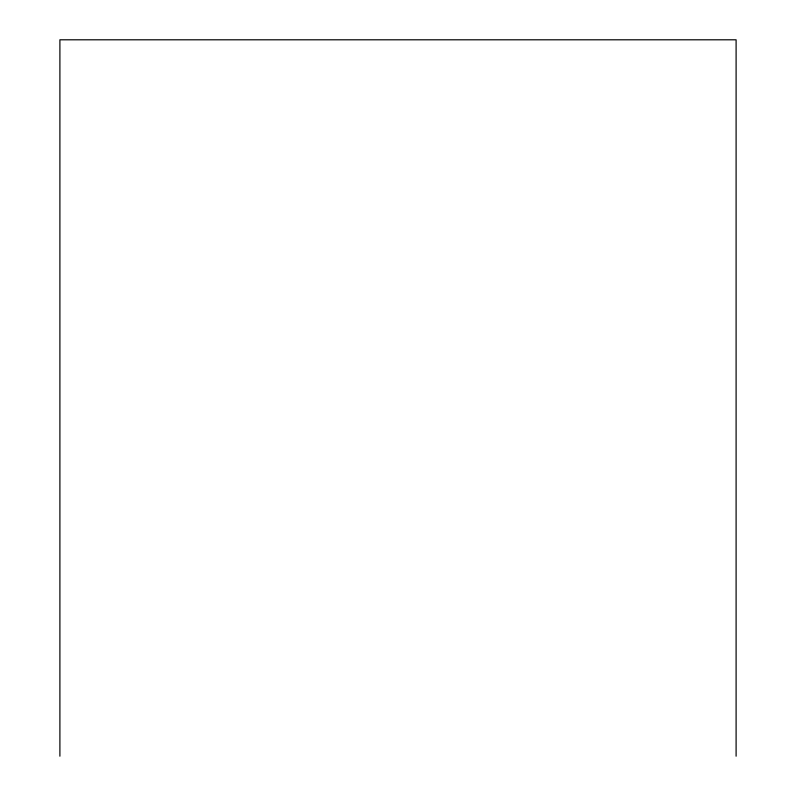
<?xml version="1.0" encoding="UTF-8"?>
<svg xmlns="http://www.w3.org/2000/svg" width="796" height="796" viewBox="0 0 796 796"><rect width="100%" height="100%" fill="white"/><g stroke="black" fill="none" stroke-linecap="round" stroke-linejoin="round"><path stroke-width="1.19" d="M736.101 756.2L736.101 39.8L59.899 39.8L59.899 756.2"/></g></svg>
